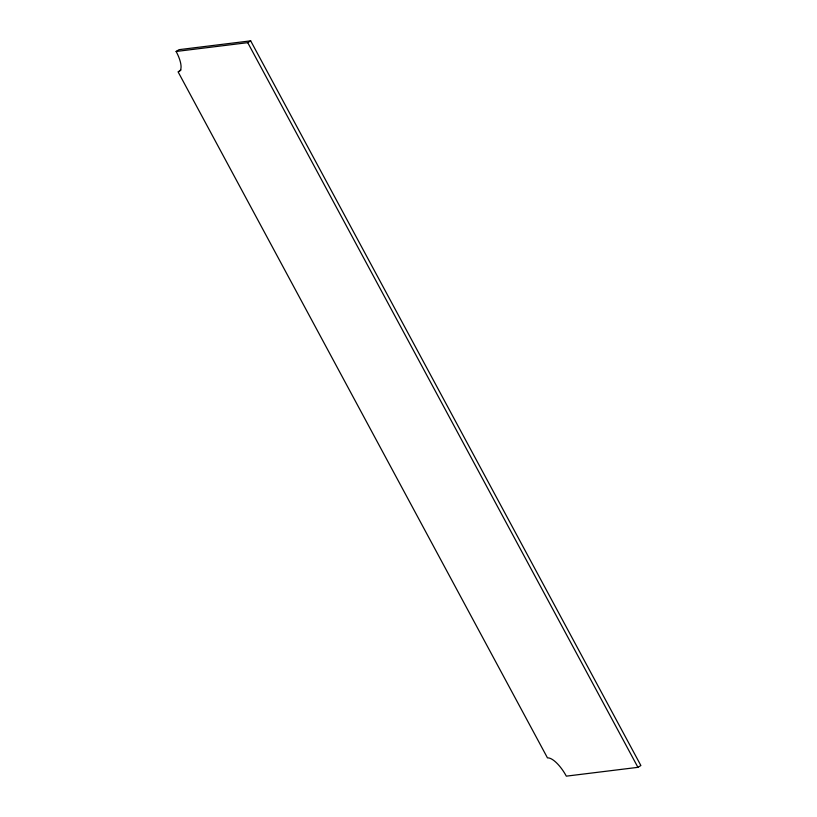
<?xml version="1.0" encoding="UTF-8"?>
<svg xmlns="http://www.w3.org/2000/svg" width="817" height="817" viewBox="0 0 817 817"><rect width="100%" height="100%" fill="white"/><g stroke="black" fill="none" stroke-linecap="round" stroke-linejoin="round"><path stroke-width="1.23" d="M176.125 51.471L179.066 49.663L250.676 40.85L640.875 765.529L637.934 767.337L566.324 776.15A22.151 7.853 58.4 0 0 547.482 757.91L178.055 71.794A22.151 7.853 58.4 0 0 176.125 51.471L247.735 42.658L250.676 40.85M179.035 71.191L180.996 69.986M247.735 42.658L637.934 767.337"/></g></svg>
